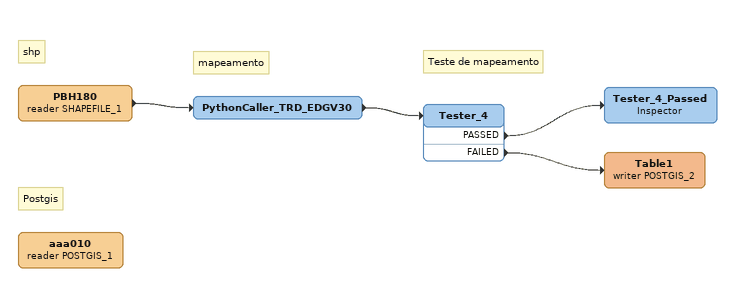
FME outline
Note: shp
PBH180 (reader SHAPEFILE_1)
    -> PythonCaller_TRD_EDGV30
Note: mapeamento
PythonCaller_TRD_EDGV30
    -> Tester_4
Note: Teste de mapeamento
Tester_4
    PASSED -> Tester_4_Passed
    FAILED -> Table1 (writer POSTGIS_2)
Tester_4_Passed: Inspector
Table1 (writer POSTGIS_2)
Note: Postgis
aaa010 (reader POSTGIS_1)
